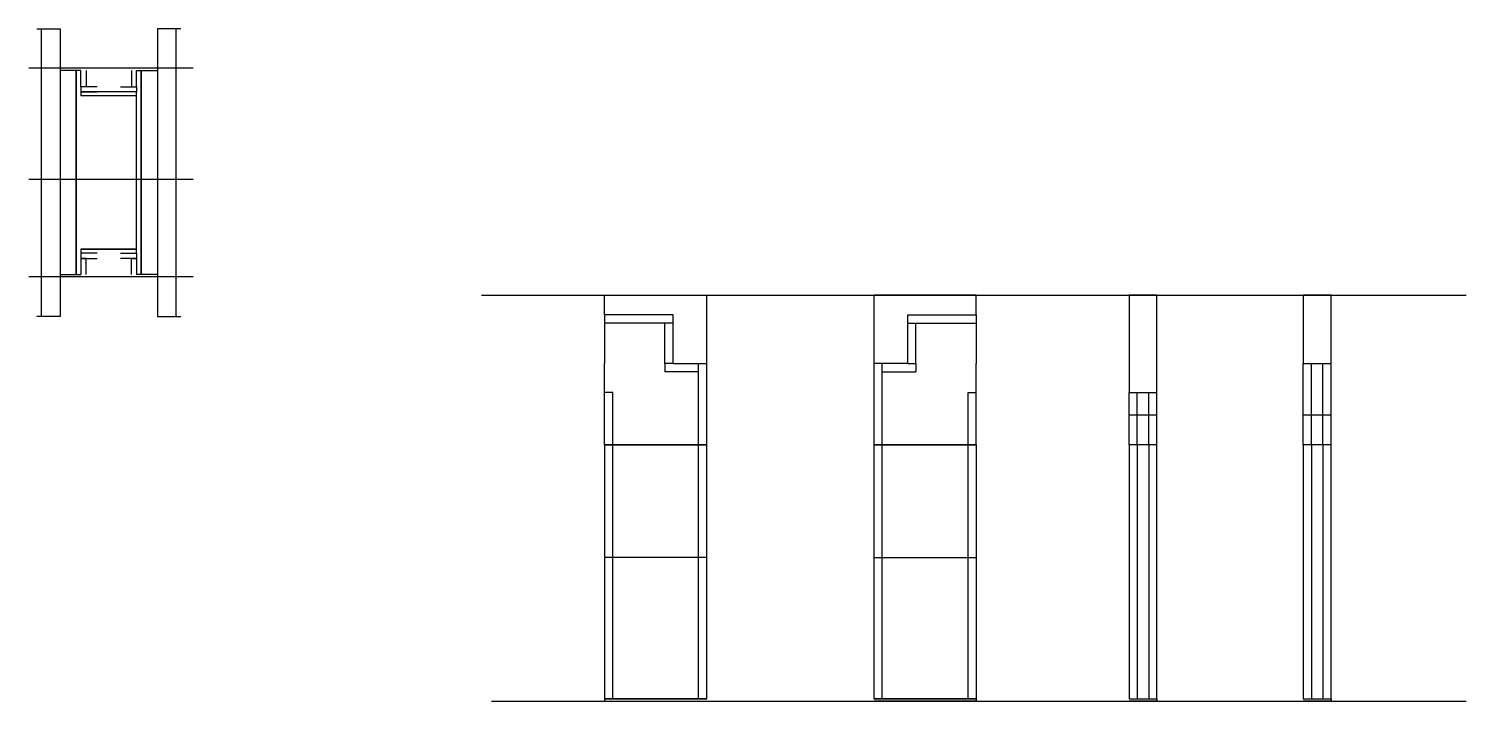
# Model space of a CAD drawing. Header units: metres. Extents: x 6138 to 7377, y 7800 to 8379.
import ezdxf

# ---------------------------------------------------------------- set-up
doc = ezdxf.new("R2010")
doc.units = ezdxf.units.M
for name, color, linetype in [('CHAPA', 7, 'Continuous'), ('COTA', 7, 'Continuous'), ('Hachura', 7, 'Continuous'), ('Madeira', 7, 'Continuous'), ('Nível', 7, 'Continuous'), ('Painéis', 7, 'Continuous'), ('Perfil Metálico', 7, 'Continuous'), ('SARR_2.2x7', 7, 'Continuous'), ('SARRAFO', 7, 'Continuous')]:
    doc.layers.add(name, color=color, linetype=linetype)

msp = doc.modelspace()

# ---------------------------------------------------------------- linework, layer by layer
at = {"layer": 'CHAPA', "color": 7, "lineweight": 25}
for points in [[(6183, 8343.3), (6179, 8343.3), (6179, 8167.3), (6183, 8167.3)], [(6183, 8343.3), (6179, 8343.3), (6179, 8167.3), (6183, 8167.3)], [(6231, 8343.3), (6235, 8343.3), (6235, 8167.3), (6231, 8167.3)], [(6231, 8343.3), (6235, 8343.3), (6235, 8167.3), (6231, 8167.3)], [(6231, 8321.3), (6231, 8324.9), (6183, 8324.9), (6183, 8321.3)], [(6231, 8321.3), (6231, 8324.9), (6183, 8324.9), (6183, 8321.3)], [(6231, 8185.7), (6231, 8189.3), (6183, 8189.3), (6183, 8185.7)], [(6231, 8185.7), (6231, 8189.3), (6183, 8189.3), (6183, 8185.7)]]:
    msp.add_lwpolyline(points, dxfattribs=at)
at = {"layer": 'COTA', "color": 7, "lineweight": 25}
for p, q in [((6634.2, 8132.6), (6634.2, 8149.6)), ((6634.2, 8149.6), (6722.2, 8149.6)), ((6722.2, 8090.6), (6722.2, 8149.6)), ((6866.4, 8090.6), (6866.4, 8149.6)), ((6954.4, 8149.6), (6866.4, 8149.6)), ((6954.4, 8132.6), (6954.4, 8149.6))]:
    msp.add_line(p, q, dxfattribs=at)
for points in [[(7110.2, 8065.6), (7110.2, 8149.6), (7086.2, 8149.6), (7086.2, 8065.6)], [(7260.2, 8090.6), (7260.2, 8149.6), (7236.2, 8149.6), (7236.2, 8090.6)]]:
    msp.add_lwpolyline(points, dxfattribs=at)
at = {"layer": 'Hachura', "color": 7, "lineweight": 25}
for p, q in [((6279.8, 8345.3), (6138, 8345.3)), ((6279.8, 8249.3), (6138, 8249.3)), ((6279.8, 8165.3), (6138, 8165.3))]:
    msp.add_line(p, q, dxfattribs=at)
at = {"layer": 'Madeira', "color": 7, "lineweight": 25}
for points in [[(6165, 8167.3), (6179, 8167.3), (6179, 8343.3), (6165, 8343.3)], [(6249, 8167.3), (6235, 8167.3), (6235, 8343.3), (6249, 8343.3)]]:
    msp.add_lwpolyline(points, dxfattribs=at)
at = {"layer": 'Nível', "color": 7, "lineweight": 25}
for p, q in [((6528, 8149.6), (7376.7, 8149.6)), ((6536.8, 7799.6), (7376.7, 7799.6))]:
    msp.add_line(p, q, dxfattribs=at)
at = {"layer": 'Painéis', "color": 7, "lineweight": 25}
for p, q in [((6634.2, 8132.6), (6634.2, 8090.6)), ((6693.2, 8132.6), (6634.2, 8132.6)), ((6693.2, 8090.6), (6693.2, 8132.6)), ((6895.4, 8132.6), (6954.4, 8132.6)), ((6895.4, 8090.6), (6895.4, 8132.6)), ((6954.4, 8132.6), (6954.4, 8090.6)), ((6634.2, 8020.6), (6634.2, 8090.6)), ((6693.2, 8090.6), (6722.2, 8090.6)), ((6722.2, 8020.6), (6722.2, 8090.6)), ((6895.4, 8090.6), (6866.4, 8090.6)), ((6866.4, 8020.6), (6866.4, 8090.6)), ((6954.4, 8020.6), (6954.4, 8090.6)), ((7236.2, 8090.6), (7260.2, 8090.6)), ((7236.2, 8046.6), (7236.2, 8090.6)), ((7260.2, 8046.6), (7260.2, 8090.6)), ((7086.2, 8065.6), (7110.2, 8065.6)), ((7086.2, 8046.6), (7086.2, 8065.6)), ((7110.2, 8046.6), (7110.2, 8065.6)), ((7086.2, 8046.6), (7110.2, 8046.6)), ((7086.2, 8020.6), (7086.2, 8046.6)), ((7110.2, 8020.6), (7110.2, 8046.6)), ((7236.2, 8046.6), (7260.2, 8046.6)), ((7236.2, 8020.6), (7236.2, 8046.6)), ((7260.2, 8020.6), (7260.2, 8046.6)), ((6634.2, 8020.6), (6722.2, 8020.6)), ((6634.2, 8020.6), (6634.2, 7923.6)), ((6722.2, 8020.6), (6634.2, 8020.6)), ((6634.2, 8020.6), (6722.2, 8020.6)), ((6722.2, 8020.6), (6693.2, 8020.6)), ((6722.2, 7923.6), (6722.2, 8020.6)), ((6722.2, 8020.6), (6722.2, 8020.6)), ((6866.4, 7923.6), (6866.4, 8020.6)), ((6866.4, 8020.6), (6866.4, 8020.6)), ((6954.4, 8020.6), (6866.4, 8020.6)), ((6866.4, 8020.6), (6954.4, 8020.6)), ((6866.4, 8020.6), (6895.4, 8020.6)), ((6954.4, 8020.6), (6866.4, 8020.6)), ((6954.4, 8020.6), (6954.4, 7923.6)), ((7086.2, 8020.6), (7086.2, 7801.6)), ((7110.2, 8020.6), (7086.2, 8020.6)), ((7110.2, 8020.6), (7086.2, 8020.6)), ((7110.2, 7801.6), (7110.2, 8020.6)), ((7236.2, 8020.6), (7236.2, 7801.6)), ((7260.2, 8020.6), (7236.2, 8020.6)), ((7260.2, 8020.6), (7236.2, 8020.6)), ((7260.2, 7801.6), (7260.2, 8020.6)), ((6634.2, 7923.6), (6634.2, 7801.6)), ((6722.2, 7923.6), (6634.2, 7923.6)), ((6722.2, 7801.6), (6722.2, 7923.6)), ((6866.4, 7801.6), (6866.4, 7923.6)), ((6866.4, 7923.6), (6954.4, 7923.6)), ((6954.4, 7923.6), (6954.4, 7801.6)), ((6634.2, 7801.6), (6722.2, 7801.6)), ((6954.4, 7801.6), (6866.4, 7801.6)), ((7086.2, 7801.6), (7110.2, 7801.6)), ((7236.2, 7801.6), (7260.2, 7801.6))]:
    msp.add_line(p, q, dxfattribs=at)
for points in [[(6183, 8189.3), (6231, 8189.3), (6231, 8321.3), (6183, 8321.3)], [(6722.2, 7801.6), (6634.2, 7801.6), (6634.2, 7799.6), (6722.2, 7799.6)], [(6866.4, 7801.6), (6954.4, 7801.6), (6954.4, 7799.6), (6866.4, 7799.6)], [(7086.2, 7801.6), (7110.2, 7801.6), (7110.2, 7799.6), (7086.2, 7799.6)], [(7236.2, 7801.6), (7260.2, 7801.6), (7260.2, 7799.6), (7236.2, 7799.6)]]:
    msp.add_lwpolyline(points, dxfattribs=at)
at = {"layer": 'Perfil Metálico', "color": 7, "lineweight": 25}
for points in [[(6145, 8379.3), (6165, 8379.3), (6165, 8131.3), (6145, 8131.3)], [(6161, 8131.3), (6149, 8131.3), (6149, 8379.3), (6161, 8379.3)], [(6269, 8379.3), (6249, 8379.3), (6249, 8131.3), (6269, 8131.3)], [(6253, 8131.3), (6265, 8131.3), (6265, 8379.3), (6253, 8379.3)]]:
    msp.add_lwpolyline(points, dxfattribs=at)
at = {"layer": 'SARR_2.2x7', "color": 7, "lineweight": 25}
for p, q in [((6693.2, 8125.6), (6634.2, 8125.6)), ((6686.2, 8090.6), (6686.2, 8125.6)), ((6895.4, 8125.6), (6954.4, 8125.6)), ((6902.4, 8090.6), (6902.4, 8125.6)), ((6693.2, 8090.6), (6686.2, 8090.6)), ((6686.2, 8090.6), (6686.2, 8083.6)), ((6715.2, 8090.6), (6715.2, 8090.6)), ((6715.2, 8020.6), (6715.2, 8090.6)), ((6873.4, 8090.6), (6873.4, 8090.6)), ((6873.4, 8020.6), (6873.4, 8090.6)), ((6895.4, 8090.6), (6902.4, 8090.6)), ((6902.4, 8090.6), (6902.4, 8083.6)), ((7243.2, 8046.6), (7243.2, 8090.6)), ((7253.1, 8046.6), (7253.1, 8090.6)), ((6715.2, 8083.6), (6686.2, 8083.6)), ((6873.4, 8083.6), (6902.4, 8083.6)), ((6641.2, 8065.6), (6634.2, 8065.6)), ((6641.2, 8020.6), (6641.2, 8065.6)), ((6947.4, 8020.6), (6947.4, 8065.6)), ((6947.4, 8065.6), (6954.4, 8065.6)), ((7093.2, 8046.6), (7093.2, 8065.6)), ((7103.1, 8046.6), (7103.1, 8065.6)), ((7093.2, 8020.6), (7093.2, 8046.6)), ((7103.1, 8020.6), (7103.1, 8046.6)), ((7243.2, 8020.6), (7243.2, 8046.6)), ((7253.1, 8020.6), (7253.1, 8046.6)), ((6641.2, 8020.6), (6634.2, 8020.6)), ((6641.2, 7923.6), (6641.2, 8020.6)), ((6641.2, 8020.6), (6641.2, 8020.6)), ((6715.2, 7923.6), (6715.2, 8020.6)), ((6873.4, 7923.6), (6873.4, 8020.6)), ((6947.4, 7923.6), (6947.4, 8020.6)), ((6947.4, 8020.6), (6947.4, 8020.6)), ((6947.4, 8020.6), (6954.4, 8020.6)), ((7093.2, 8020.6), (7093.2, 7801.6)), ((7103.2, 8020.6), (7103.2, 7801.6)), ((7243.2, 8020.6), (7243.2, 7801.6)), ((7253.2, 8020.6), (7253.2, 7801.6)), ((6641.2, 7801.6), (6641.2, 7923.6)), ((6715.2, 7801.6), (6715.2, 7923.6)), ((6873.4, 7801.6), (6873.4, 7923.6)), ((6947.4, 7801.6), (6947.4, 7923.6)), ((6641.2, 7801.6), (6641.2, 7801.6)), ((6715.2, 7801.6), (6715.2, 7801.6)), ((6873.4, 7801.6), (6873.4, 7801.6)), ((6947.4, 7801.6), (6947.4, 7801.6))]:
    msp.add_line(p, q, dxfattribs=at)
at = {"layer": 'SARRAFO', "color": 7, "lineweight": 25}
for points in [[(6187.4, 8343.3), (6187.4, 8329.3), (6183, 8329.3), (6183, 8343.3)], [(6226.6, 8343.3), (6226.6, 8329.3), (6231, 8329.3), (6231, 8343.3)], [(6197, 8329.3), (6183, 8329.3), (6183, 8324.9), (6197, 8324.9)], [(6217, 8329.3), (6231, 8329.3), (6231, 8324.9), (6217, 8324.9)], [(6197, 8185.7), (6183, 8185.7), (6183, 8181.3), (6197, 8181.3)], [(6187.4, 8167.3), (6187.4, 8181.3), (6183, 8181.3), (6183, 8167.3)], [(6217, 8185.7), (6231, 8185.7), (6231, 8181.3), (6217, 8181.3)], [(6226.6, 8167.3), (6226.6, 8181.3), (6231, 8181.3), (6231, 8167.3)]]:
    msp.add_lwpolyline(points, dxfattribs=at)

doc.saveas('drawing.dxf')
